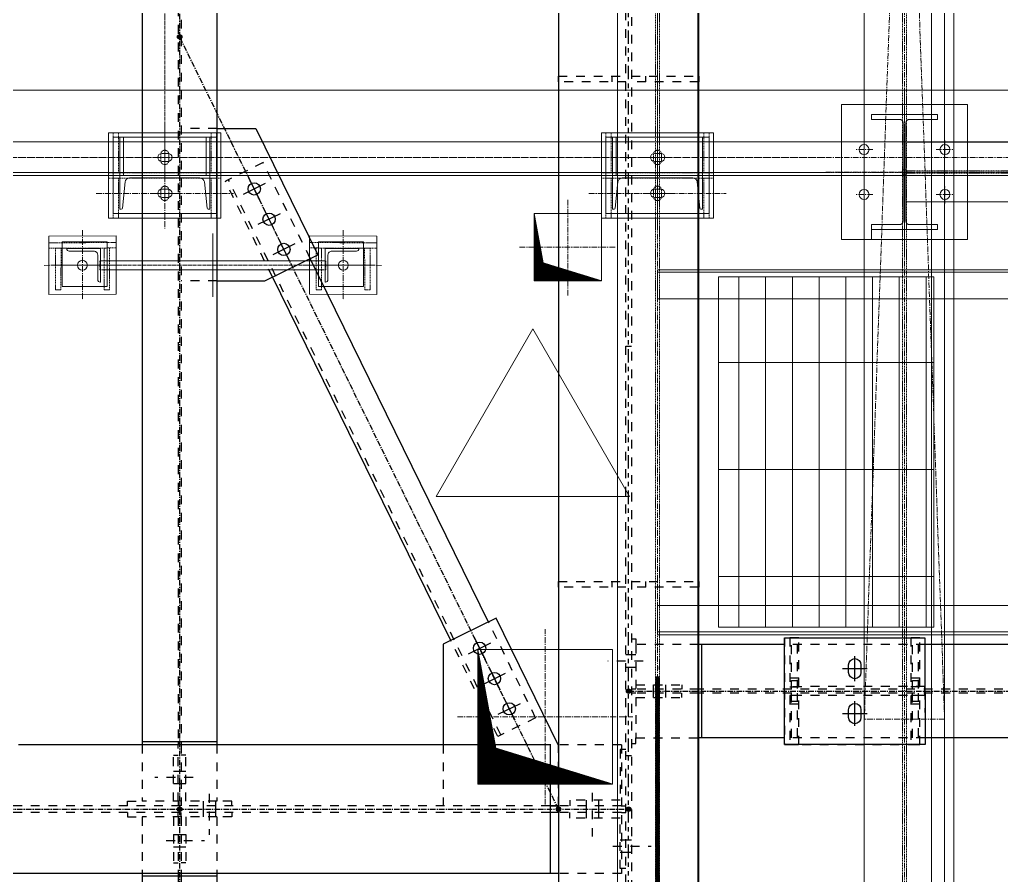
# Model space of a CAD drawing. Header units: inches. Extents: x 209270 to 234360, y -180214 to -150194.
# Drawn here: x 227091 to 229278, y -164412 to -162507 of the extents above; entities that cross this region are included whole.
import ezdxf

# ---------------------------------------------------------------- set-up
doc = ezdxf.new("R2010")
doc.units = ezdxf.units.IN
doc.header["$LTSCALE"] = 10
doc.header["$MEASUREMENT"] = 0
for name, pattern in [('CENTER', [2, 1.25, -0.25, 0.25, -0.25]), ('CENTER2', [1.125, 0.75, -0.125, 0.125, -0.125]), ('DXK_LINE_DOT2', [3.9198, 1.9599, -1.9599]), ('DXK_LINE_DOT5', [7.8785, 2.979, -0.9799, 0.9799, -0.9799, 0.9799, -0.9799]), ('HIDDEN', [0.375, 0.25, -0.125])]:
    doc.linetypes.add(name, pattern=pattern)
for name, color, linetype in [('_STR_0', 2, 'Continuous'), ('_STR_1', 2, 'Continuous'), ('_STR_2', 2, 'Continuous'), ('_STR_4', 2, 'Continuous')]:
    doc.layers.add(name, color=color, linetype=linetype)
for name, color, linetype, lineweight in [('All Bought', 110, 'Continuous', 9), ('Belt', 4, 'Continuous', 9), ('CEN', 1, 'CENTER', 9), ('CENETR LINE', 1, 'CENTER2', 9), ('CENTER', 1, 'CENTER', 9), ('CIVIL', 6, 'Continuous', 9), ('DIM', 42, 'Continuous', 13), ('DIM.', 42, 'Continuous', 13), ('handrail', 11, 'FENCELINE1', 9), ('HIDDEN', 3, 'HIDDEN', 9), ('MAIN OBJECT', 2, 'Continuous', 18), ('OBJECT', 2, 'Continuous', 18), ('REV-C', 3, 'Continuous', 18), ('Sheeting', 4, 'Continuous', 0), ('STR25', 30, 'Continuous', 5), ('STRUC-25HD', 3, 'HIDDEN', 5)]:
    doc.layers.add(name, color=color, linetype=linetype, lineweight=lineweight)
doc.linetypes.add('FENCELINE1', pattern='A,0.25,-0.1,[133,arial.ttf,S=0.1,R=0,X=-0.1,Y=0],-0.1,1', length=1.45)

# ---------------------------------------------------------------- blocks, each defined once
blk = doc.blocks.new('A$Caba30c88')
at = {"layer": 'CEN'}
for p, q in [((0, 186.6), (0, -186.6)), ((-90, 69.8), (-90, 30.2)), ((90, 69.8), (90, 30.2)), ((-70.2, 50), (-109.8, 50)), ((70.2, 50), (109.8, 50)), ((175, 0), (-175, 0)), ((-90, -69.8), (-90, -30.2)), ((90, -69.8), (90, -30.2)), ((-70.2, -50), (-109.8, -50)), ((70.2, -50), (109.8, -50))]:
    blk.add_line(p, q, dxfattribs=at)
blk.add_circle((0, 0), 5, dxfattribs=at)
at = {"layer": 'OBJECT'}
blk.add_lwpolyline([(140, 150), (140, -150), (-140, -150), (-140, 150)], close=True, dxfattribs=at)
blk.add_lwpolyline([(3.2, 109.1), (3.2, -109.1, 0.414214), (11.2, -117.1), (73.2, -117.1), (73.2, -117.1), (73.2, -128), (-73.2, -128), (-73.2, -117.1), (-11.1, -117.1, 0.414214), (-3.1, -109.1), (-3.1, 109.1, 0.414214), (-11.1, 117.1), (-73.2, 117.1), (-73.2, 128), (73.2, 128), (73.2, 117.1), (11.2, 117.1, 0.414214)], format="xyb", close=True, dxfattribs=at)
for centre in [(-90, 50), (90, 50), (-90, -50), (90, -50)]:
    blk.add_circle(centre, 11, dxfattribs=at)
blk = doc.blocks.new('A$Cb40ec30b')
at = {"layer": 'CEN'}
for p, q in [((0, 15.8), (0, 64.2)), ((-26.3, 40), (26.3, 40)), ((0, -59), (0, -21)), ((-25.5, -40), (26.5, -40))]:
    blk.add_line(p, q, dxfattribs=at)
at = {"layer": 'HIDDEN'}
for points in [[(-103, 6), (-115, 6), (-115, 95), (-103, 95)], [(103, 6), (115, 6), (115, 95), (103, 95)], [(125, 6), (125, -6), (-125, -6), (-125, 6)], [(-103, -6), (-115, -6), (-115, -95), (-103, -95)], [(103, -6), (115, -6), (115, -95), (103, -95)]]:
    blk.add_lwpolyline(points, close=True, dxfattribs=at)
at = {"layer": 'HIDDEN', "elevation": 149686677196.4}
for points in [[(9, 47), (9, 33, -1), (-9, 33), (-9, 47, -1)], [(9, -33), (9, -47, -1), (-9, -47), (-9, -33, -1)]]:
    blk.add_lwpolyline(points, format="xyb", close=True, dxfattribs=at)
at = {"layer": 'STR25', "ltscale": 0.2}
blk.add_lwpolyline([(-125, 95), (125, 95), (125, -95), (-125, -95)], close=True, dxfattribs=at)
blk = doc.blocks.new('A$Cfd238a5e')
at = {"layer": 'CEN'}
for p, q in [((0, 118.3), (0, -118.3)), ((-152.8, 0), (152.8, 0)), ((-152.8, -40), (152.8, -40))]:
    blk.add_line(p, q, dxfattribs=at)
at = {"layer": 'MAIN OBJECT', "ltscale": 0.2, "elevation": 149686677196.4}
for points in [[(7.3, 31), (-6.7, 31, -1), (-6.7, 49), (7.3, 49, -1)], [(7.3, -31), (-6.7, -31, 1), (-6.7, -49), (7.3, -49, 1)]]:
    blk.add_lwpolyline(points, format="xyb", close=True, dxfattribs=at)
at = {"layer": 'OBJECT'}
for points in [[(-115, -85), (115, -85), (115, 85), (-115, 85)], [(-100, 85), (-92, 85), (-92, 0), (-100, 0)], [(100, 85), (92, 85), (92, 0), (100, 0)]]:
    blk.add_lwpolyline(points, close=True, dxfattribs=at)
blk.add_lwpolyline([(-94.4, -72.9, -0.383864), (-96.8, -75), (-100, -75), (-100, 0), (100, 0), (100, -75), (96.8, -75, -0.383864), (94.4, -72.9), (88.3, -14.7, 0.383864), (78.4, -5.7), (-78.4, -5.7, 0.383864), (-88.3, -14.7)], format="xyb", close=True, dxfattribs=at)
at = {"layer": 'DIM'}
blk.add_blockref('A$Cb40ec30b', (0, 0), dxfattribs=at)
blk = doc.blocks.new('A$C2698bf6b')
at = {"layer": 'CENETR LINE'}
for p, q in [((0, -1290), (0, 1290)), ((-22.1, 0), (22.1, 0))]:
    blk.add_line(p, q, dxfattribs=at)
blk.add_circle((0, 0), 5, dxfattribs=at)
at = {"layer": 'DIM', "xscale": -1, "rotation": 180}
blk.add_blockref('A$Cfd238a5e', (0, 1290), dxfattribs=at)
at = {"layer": 'DIM'}
blk.add_blockref('A$Cfd238a5e', (0, -1290), dxfattribs=at)
blk = doc.blocks.new('A$C9du6586tt')
at = {"layer": 'CEN'}
for p, q in [((89.4, 2500), (-89.4, -2500)), ((89.4, -2500), (-89.4, 2500))]:
    blk.add_line(p, q, dxfattribs=at)
blk.add_lwpolyline([(89.4, 2500), (89.4, -2500), (-89.4, -2500), (-89.4, 2500)], close=True, dxfattribs=at)
blk = doc.blocks.new('A$C34ae56dc')
at = {"layer": 'CEN'}
for p, q in [((0, 87.5), (0, -87.5)), ((77.7, 0.5), (-77.3, 0, 450449366.5))]:
    blk.add_line(p, q, dxfattribs=at)
at = {"layer": 'MAIN OBJECT', "ltscale": 0.2}
blk.add_circle((0, 0), 11, dxfattribs=at)
at = {"layer": 'STR25', "ltscale": 0.2}
blk.add_lwpolyline([(65.2, -74.5), (-64.8, -75), (-64.8, 75), (65.2, 75.5)], close=True, dxfattribs=at)
at = {"layer": 'STRUC-25HD'}
for points in [[(50.2, 75.5), (38.2, 75.5), (38.2, -74.5), (50.2, -74.5)], [(38.2, 48.5), (38.2, 60.5), (-54.8, 60), (-54.8, 48)], [(38.2, -47.5), (38.2, -59.5), (-54.8, -60), (-54.8, -48)]]:
    blk.add_lwpolyline(points, close=True, dxfattribs=at)
blk = doc.blocks.new('A$Cde9606d0')
at = {"color": 2, "ltscale": 0.8, "elevation": 101552602.3}
for points in [[(248, 10), (-247.9, 10)], [(-247.9, -10), (248, -10)]]:
    blk.add_lwpolyline(points, dxfattribs=at)
at = {"layer": 'CEN'}
for p, q in [((-215.4, 0, 0), (-360.4, 0, 0)), ((215.5, 0), (360.5, 0))]:
    blk.add_line(p, q, dxfattribs=at)
at = {"layer": 'CENTER', "linetype": 'CENTER2'}
for p, q in [((0, -70.7), (0, 70.7)), ((0, 70.7), (0, -70.7)), ((-268.9, 0, 815479761.5), (269, 0, 815479761.5))]:
    blk.add_line(p, q, dxfattribs=at)
at = {"layer": 'HIDDEN', "elevation": 715713552.4}
for points in [[(-251.9, 10), (-251.9, -10), (-247.9, -10)], [(-247.9, 10), (-251.9, 10)], [(-251.9, 10), (-251.9, -10), (-247.9, -10)], [(-247.9, 10), (-251.9, 10)], [(252, 10), (252, -10), (248, -10)], [(248, 10), (252, 10)]]:
    blk.add_lwpolyline(points, dxfattribs=at)
at = {"layer": 'MAIN OBJECT', "elevation": -815479761.5}
for points in [[(-235.3, -47.6), (-335.3, -47.6), (-335.3, 52.4), (-235.3, 52.4)], [(235.3, -47.6), (335.3, -47.6), (335.3, 52.4), (235.3, 52.4)]]:
    blk.add_lwpolyline(points, close=True, dxfattribs=at)
for points in [[(-325.4, 37.5), (-250.4, 37.5), (-250.4, -37.5), (-250.9, -37.5, -0.414214), (-256.4, -32), (-256.4, 23, 0.414214), (-264.9, 31.5), (-319.9, 31.5, -0.414214), (-325.4, 37)], [(325.5, 37.5), (250.5, 37.5), (250.5, -37.5), (251, -37.5, 0.414214), (256.5, -32), (256.5, 23, -0.414214), (265, 31.5), (320, 31.5, 0.414214), (325.5, 37)]]:
    blk.add_lwpolyline(points, format="xyb", close=True, dxfattribs=at)
at = {"xscale": -0.9999999999999999, "rotation": 270.1668647228638}
blk.add_blockref('A$C34ae56dc', (-290.4, 0, 0), dxfattribs=at)
at = {"rotation": 89.83313527708063}
blk.add_blockref('A$C34ae56dc', (290.5, 0), dxfattribs=at)
blk = doc.blocks.new('A$Cdc69ee36')
h = blk.add_hatch()
h.set_pattern_fill('GRATE', color=256, scale=75, angle=90)
h.set_pattern_definition([(89.999995, (-345791.23, -616422.02), (-59.53125, 5.6e-06), []), (179.999995, (-345791.23, -616422.02), (-2e-05, -238.125), [])])
h.paths.add_polyline_path([(-479.1, -1), (0, -1), (0, 779), (-479.1, 779)])
blk.add_lwpolyline([(-479.1, -1), (0, -1), (0, 779), (-479.1, 779)], close=True)
blk = doc.blocks.new('A$C6fbGUTRUTRU')
at = {"layer": 'CIVIL'}
h = blk.add_hatch(dxfattribs=at)
h.set_pattern_fill('ANSI31', color=256, scale=2, angle=-180)
h.set_pattern_definition([(225, (2577906.62119, -340569.72095), (0.176776695297, -0.176776695297), [])])
h.paths.add_polyline_path([(-150, -150), (-110, 70), (150, 150), (-150, 150)])
at = {"layer": 'CEN'}
for points in [[(0, 195.2), (0, -195.2)], [(-195.2, 0), (195.2, 0)]]:
    blk.add_lwpolyline(points, dxfattribs=at)
at = {"layer": 'CIVIL'}
blk.add_lwpolyline([(-150, -150), (150, -150), (150, 150), (-150, 150)], close=True, dxfattribs=at)
blk.add_lwpolyline([(-150, -150), (-110, 70), (150, 150)], dxfattribs=at)
blk = doc.blocks.new('A$CDFHGU765777')
at = {"layer": 'CIVIL'}
h = blk.add_hatch(dxfattribs=at)
h.set_pattern_fill('ANSI31', color=256, angle=-180)
h.set_pattern_definition([(225, (2176290.63079, -168399.84653), (0.088388347648, -0.088388347648), [])])
h.paths.add_polyline_path([(-75, -75), (-55, 35), (75, 75), (-75, 75)])
at = {"layer": 'CEN', "elevation": 0}
for points in [[(0, 107.1), (0, -107.1)], [(-107.1, 0), (107.1, 0)]]:
    blk.add_lwpolyline(points, dxfattribs=at)
at = {"layer": 'CIVIL'}
blk.add_lwpolyline([(-75, -75), (75, -75), (75, 75), (-75, 75)], close=True, dxfattribs=at)
blk.add_lwpolyline([(-75, -75), (-55, 35), (75, 75)], dxfattribs=at)
blk = doc.blocks.new('A$Ca106b763')
at = {"layer": 'REV-C'}
blk.add_lwpolyline([(0, 373.2), (-215.5, 0), (215.5, 0)], close=True, dxfattribs=at)
blk = doc.blocks.new('GridLine-116860372-116903 - 114867')
at = {"layer": '_STR_2', "linetype": 'DXK_LINE_DOT5'}
blk.add_line((228447.6, -167130.5), (228447.6, -151923.3), dxfattribs=at)
blk = doc.blocks.new('Part-116860372-157441 - 114867')
at = {"layer": '_STR_1', "linetype": 'DXK_LINE_DOT2'}
for p, q in [((228441.3, -163234.1), (228453.8, -163234.1)), ((228453.8, -164146), (228441.3, -164146))]:
    blk.add_line(p, q, dxfattribs=at)
blk = doc.blocks.new('Part-116860372-114981 - 114867')
at = {"layer": '_STR_4', "linetype": 'Continuous'}
blk.add_hatch(color=256, dxfattribs=at).paths.add_polyline_path([(228447.6, -164269.2, -1), (228447.6, -164259.2, -1)])
at = {"layer": '_STR_1', "linetype": 'DXK_LINE_DOT2'}
for p, q in [((228431.3, -164121), (228272.6, -164121)), ((228431.3, -164121), (228431.3, -164407.3)), ((228272.6, -164256.7), (217585.1, -164256.7)), ((228431.3, -164256.7), (228291.3, -164256.7)), ((228272.6, -164271.6), (217585.1, -164271.6)), ((228431.3, -164271.6), (228291.3, -164271.6)), ((228431.3, -164407.3), (222382.7, -164407.3))]:
    blk.add_line(p, q, dxfattribs=at)
at = {"layer": '_STR_2', "linetype": 'Continuous'}
for p, q in [((228272.6, -164121), (227088.8, -164121)), ((228272.6, -164121), (228272.6, -164407.3)), ((228290.7, -164121), (228291.3, -164121)), ((228291.3, -164256.7), (228272.6, -164256.7)), ((228291.3, -164271.6), (228272.6, -164271.6)), ((228291.3, -164407.3), (217585.1, -164407.3))]:
    blk.add_line(p, q, dxfattribs=at)
at = {"layer": '_STR_4', "linetype": 'CENTER'}
blk.add_line((217585.1, -164264.2), (228447.6, -164264.2), dxfattribs=at)
at = {"layer": '_STR_4', "linetype": 'Continuous'}
blk.add_circle((228447.6, -164264.2), 5, dxfattribs=at)
blk = doc.blocks.new('Part-116860372-114985 - 114867')
at = {"layer": '_STR_4', "linetype": 'Continuous'}
blk.add_hatch(color=256, dxfattribs=at).paths.add_polyline_path([(227447.6, -164269.2, -1), (227447.6, -164259.2, -1)])
at = {"layer": '_STR_1', "linetype": 'DXK_LINE_DOT2'}
for p, q in [((227444, -160676.7), (227444, -164114.8)), ((227451.1, -161958.8), (227451.1, -164114.8)), ((227364.3, -164121), (227364.3, -164246.7)), ((227444, -164246.7), (227444, -164121)), ((227451.1, -164121), (227451.1, -164246.7)), ((227530.8, -164121), (227530.8, -164246.7)), ((227530.8, -164246.7), (227364.3, -164246.7))]:
    blk.add_line(p, q, dxfattribs=at)
at = {"layer": '_STR_2', "linetype": 'Continuous'}
for p, q in [((227364.3, -160670.4), (227364.3, -164121)), ((227530.8, -160670.4), (227530.8, -164121)), ((227530.8, -164114.8), (227364.3, -164114.8)), ((227444, -164114.8), (227444, -164121)), ((227451.1, -164114.8), (227451.1, -164121))]:
    blk.add_line(p, q, dxfattribs=at)
at = {"layer": '_STR_4', "linetype": 'CENTER'}
blk.add_line((227447.6, -160514.2), (227447.6, -164264.2), dxfattribs=at)
at = {"layer": '_STR_4', "linetype": 'Continuous'}
blk.add_circle((227447.6, -164264.2), 5, dxfattribs=at)
blk = doc.blocks.new('Part-116860372-114995 - 114867')
at = {"layer": '_STR_4', "linetype": 'Continuous'}
for points in [[(227447.6, -164269.2, -1), (227447.6, -164259.2, -1)], [(227447.6, -167019.2, -1), (227447.6, -167009.2, -1)]]:
    blk.add_hatch(color=256, dxfattribs=at).paths.add_polyline_path(points)
at = {"layer": '_STR_1', "linetype": 'DXK_LINE_DOT2'}
for p, q in [((227364.3, -164281.6), (227364.3, -164407.3)), ((227530.8, -164281.6), (227364.3, -164281.6)), ((227444, -164281.6), (227444, -164407.3)), ((227451.1, -164281.6), (227451.1, -164407.3)), ((227530.8, -164281.6), (227530.8, -164407.3)), ((227444, -164413.5), (227444, -166889.2)), ((227451.1, -164413.5), (227451.1, -166889.2)), ((227364.3, -166895.4), (227364.3, -166998.3)), ((227444, -166895.4), (227444, -166998.3)), ((227451.1, -166895.4), (227451.1, -166998.3)), ((227530.8, -166895.4), (227530.8, -166998.3)), ((227530.8, -166998.3), (227364.3, -166998.3))]:
    blk.add_line(p, q, dxfattribs=at)
at = {"layer": '_STR_2', "linetype": 'Continuous'}
for p, q in [((227364.3, -164407.3), (227364.3, -166895.4)), ((227530.8, -164413.5), (227364.3, -164413.5)), ((227444, -164407.3), (227444, -164413.5)), ((227451.1, -164407.3), (227451.1, -164413.5)), ((227530.8, -164407.3), (227530.8, -166895.4)), ((227530.8, -166889.2), (227364.3, -166889.2)), ((227444, -166889.2), (227444, -166895.4)), ((227451.1, -166889.2), (227451.1, -166895.4))]:
    blk.add_line(p, q, dxfattribs=at)
at = {"layer": '_STR_4', "linetype": 'CENTER'}
blk.add_line((227447.6, -164264.2), (227447.6, -167014.2), dxfattribs=at)
at = {"layer": '_STR_4', "linetype": 'Continuous'}
for centre in [(227447.6, -164264.2), (227447.6, -167014.2)]:
    blk.add_circle(centre, 5, dxfattribs=at)
blk = doc.blocks.new('Part-116860372-114997 - 114867')
at = {"layer": '_STR_4', "linetype": 'Continuous'}
blk.add_hatch(color=256, dxfattribs=at).paths.add_polyline_path([(228447.6, -164006.7, -1), (228447.6, -163996.7, -1)])
at = {"layer": '_STR_1', "linetype": 'DXK_LINE_DOT2'}
for p, q in [((228463.8, -163898.1), (228463.8, -164105.2)), ((228603.8, -163898.1), (228463.8, -163898.1)), ((229107.5, -163898.1), (228795, -163898.1)), ((228603.8, -163997.5), (228463.8, -163997.5)), ((232181.7, -163997.5), (228610.1, -163997.5)), ((228603.8, -164005.9), (228463.8, -164005.9)), ((232181.7, -164005.9), (228610.1, -164005.9)), ((228463.8, -164105.2), (228603.8, -164105.2)), ((229107.5, -164105.2), (228795, -164105.2))]:
    blk.add_line(p, q, dxfattribs=at)
at = {"layer": '_STR_2', "linetype": 'Continuous'}
for p, q in [((228795, -163898.1), (228603.8, -163898.1)), ((228610.1, -163898.1), (228610.1, -164105.2)), ((230670, -163898.1), (229107.5, -163898.1)), ((228610.1, -163997.5), (228603.8, -163997.5)), ((228610.1, -164005.9), (228603.8, -164005.9)), ((228610.1, -164105.2), (228603.8, -164105.2)), ((228795, -164105.2), (228610.1, -164105.2)), ((230670, -164105.2), (229107.5, -164105.2))]:
    blk.add_line(p, q, dxfattribs=at)
at = {"layer": '_STR_4', "linetype": 'CENTER'}
blk.add_line((228447.6, -164001.7), (232197.6, -164001.7), dxfattribs=at)
at = {"layer": '_STR_4', "linetype": 'Continuous'}
blk.add_circle((228447.6, -164001.7), 5, dxfattribs=at)
blk = doc.blocks.new('Part-116860372-116688 - 114867')
at = {"layer": '_STR_1', "linetype": 'DXK_LINE_DOT2'}
for p, q in [((228810.1, -164105.2), (228810.1, -164005.9)), ((228822.6, -164005.9), (228822.6, -164105.2)), ((228822.6, -164024.6), (228810.1, -164024.6))]:
    blk.add_line(p, q, dxfattribs=at)
blk = doc.blocks.new('Part-116860372-115925 - 114867')
at = {"layer": '_STR_1', "linetype": 'DXK_LINE_DOT2'}
for p, q in [((228463.8, -164005.9), (228453.8, -164005.9)), ((228463.8, -164015.9), (228566.3, -164015.9)), ((228566.3, -164015.9), (228566.3, -164005.9)), ((228463.8, -164118.4), (228463.8, -164105.2)), ((228453.8, -164118.4), (228463.8, -164118.4))]:
    blk.add_line(p, q, dxfattribs=at)
blk = doc.blocks.new('Part-116860372-115077 - 114867')
at = {"layer": '_STR_4', "linetype": 'Continuous'}
for points in [[(227447.6, -162550.4, -1), (227447.6, -162540.4, -1)], [(228291.3, -164269.2, -1), (228291.3, -164259.2, -1)]]:
    blk.add_hatch(color=256, dxfattribs=at).paths.add_polyline_path(points)
at = {"layer": '_STR_1', "linetype": 'DXK_LINE_DOT2'}
for p, q in [((227633.7, -162825.3), (227549.6, -162866.7)), ((227738.4, -163038.5), (227633.7, -162825.3)), ((228162.9, -164099), (227556.3, -162863.3)), ((227654.2, -163079.8), (227549.6, -162866.7)), ((228240.3, -164061), (228135.7, -163847.8)), ((228156.2, -164102.3), (228051.5, -163889.1)), ((228240.3, -164061), (228156.2, -164102.3))]:
    blk.add_line(p, q, dxfattribs=at)
at = {"layer": '_STR_2', "linetype": 'Continuous'}
for p, q in [((228135.7, -163847.8), (227738.4, -163038.5)), ((228051.5, -163889.1), (227654.2, -163079.8))]:
    blk.add_line(p, q, dxfattribs=at)
at = {"layer": '_STR_4', "linetype": 'CENTER'}
blk.add_line((228291.3, -164264.2), (227447.6, -162545.4), dxfattribs=at)
at = {"layer": '_STR_4', "linetype": 'Continuous'}
for centre in [(227447.6, -162545.4), (228291.3, -164264.2)]:
    blk.add_circle(centre, 5, dxfattribs=at)
blk = doc.blocks.new('Part-116860372-115211 - 114867')
at = {"layer": '_STR_1', "linetype": 'DXK_LINE_DOT2'}
for p, q in [((227331.5, -164271.6), (227331.5, -164281.6)), ((227331.5, -164281.6), (227364.3, -164281.6)), ((227434, -164281.6), (227434, -164384.1)), ((227444, -164281.6), (227444, -164271.6)), ((227434, -164384.1), (227444, -164384.1))]:
    blk.add_line(p, q, dxfattribs=at)
blk = doc.blocks.new('Bolt-116860372-115927 - 114867')
at = {"layer": '_STR_1', "linetype": 'DXK_LINE_DOT2'}
for p, q in [((228480.1, -163935), (228401.3, -163935)), ((228453.8, -163921.2), (228441.3, -163921.2)), ((228463.8, -163921.2), (228453.8, -163921.2)), ((228453.8, -163948.7), (228441.3, -163948.7)), ((228463.8, -163948.7), (228453.8, -163948.7))]:
    blk.add_line(p, q, dxfattribs=at)
blk = doc.blocks.new('Part-116860372-115115 - 114867')
at = {"layer": '_STR_2', "linetype": 'Continuous'}
for p, q in [((228291.3, -158620.9), (228291.3, -166624.2)), ((228603.8, -166624.2), (228603.8, -158620.9))]:
    blk.add_line(p, q, dxfattribs=at)
blk = doc.blocks.new('Part-116860372-115117 - 114867')
at = {"layer": '_STR_1', "linetype": 'DXK_LINE_DOT2'}
for p, q in [((228441.3, -166624.2), (228441.3, -158620.9)), ((228453.8, -158620.9), (228453.8, -166624.2))]:
    blk.add_line(p, q, dxfattribs=at)
blk = doc.blocks.new('Part-116860372-115277 - 114867')
at = {"layer": '_STR_1', "linetype": 'DXK_LINE_DOT2'}
for p, q in [((227461.1, -164144.2), (227451.1, -164144.2)), ((227461.1, -164246.7), (227461.1, -164144.2)), ((227451.1, -164246.7), (227451.1, -164256.7)), ((227563.6, -164246.7), (227530.8, -164246.7)), ((227563.6, -164256.7), (227563.6, -164246.7))]:
    blk.add_line(p, q, dxfattribs=at)
blk = doc.blocks.new('Part-116860372-115210 - 114867')
at = {"layer": '_STR_1', "linetype": 'DXK_LINE_DOT2'}
for p, q in [((227451.1, -164281.6), (227451.1, -164271.6)), ((227461.1, -164281.6), (227461.1, -164384.1)), ((227563.6, -164281.6), (227530.8, -164281.6)), ((227563.6, -164271.6), (227563.6, -164281.6)), ((227461.1, -164384.1), (227451.1, -164384.1))]:
    blk.add_line(p, q, dxfattribs=at)
blk = doc.blocks.new('Bolt-116860372-115212 - 114867')
at = {"layer": '_STR_1', "linetype": 'DXK_LINE_DOT2'}
for p, q in [((227434, -164320.4), (227444, -164320.4)), ((227444, -164320.4), (227451.1, -164320.4)), ((227451.1, -164320.4), (227461.1, -164320.4)), ((227417.8, -164334.1), (227502.8, -164334.1)), ((227434, -164347.9), (227444, -164347.9)), ((227444, -164347.9), (227451.1, -164347.9)), ((227451.1, -164347.9), (227461.1, -164347.9))]:
    blk.add_line(p, q, dxfattribs=at)
blk = doc.blocks.new('Part-116860372-116641 - 114867')
at = {"layer": '_STR_1', "linetype": 'DXK_LINE_DOT2'}
for p, q in [((228806.3, -163882.9), (228806.3, -163991.7)), ((228826.3, -163882.9), (228806.3, -163882.9)), ((228826.3, -163991.7), (228826.3, -163882.9)), ((228826.3, -163972.9), (228806.3, -163972.9)), ((228806.3, -163991.7), (228826.3, -163991.7))]:
    blk.add_line(p, q, dxfattribs=at)
blk = doc.blocks.new('Part-116860372-149898 - 114867')
at = {"layer": '_STR_1', "linetype": 'DXK_LINE_DOT2'}
for p, q in [((228316.3, -164284.1), (228316.3, -164271.6)), ((228428.8, -164284.1), (228316.3, -164284.1)), ((228428.8, -164396.6), (228428.8, -164284.1)), ((228431.3, -164271.6), (228441.3, -164271.6)), ((228441.3, -164396.6), (228428.8, -164396.6))]:
    blk.add_line(p, q, dxfattribs=at)
blk = doc.blocks.new('Part-116860372-115276 - 114867')
at = {"layer": '_STR_1', "linetype": 'DXK_LINE_DOT2'}
for p, q in [((227434, -164246.7), (227434, -164144.2)), ((227434, -164144.2), (227444, -164144.2)), ((227331.5, -164256.7), (227331.5, -164246.7)), ((227331.5, -164246.7), (227364.3, -164246.7)), ((227444, -164246.7), (227444, -164256.7))]:
    blk.add_line(p, q, dxfattribs=at)
blk = doc.blocks.new('Bolt-116860372-115278 - 114867')
at = {"layer": '_STR_1', "linetype": 'DXK_LINE_DOT2'}
for p, q in [((227477.4, -164194.2), (227392.4, -164194.2)), ((227444, -164180.5), (227434, -164180.5)), ((227451.1, -164180.5), (227444, -164180.5)), ((227461.1, -164180.5), (227451.1, -164180.5)), ((227444, -164208), (227434, -164208)), ((227451.1, -164208), (227444, -164208)), ((227461.1, -164208), (227451.1, -164208))]:
    blk.add_line(p, q, dxfattribs=at)
blk = doc.blocks.new('Bolt-116860372-115282 - 114867')
at = {"layer": '_STR_1', "linetype": 'DXK_LINE_DOT2'}
for p, q in [((227513.6, -164230.5), (227513.6, -164321.7)), ((227499.9, -164246.7), (227499.9, -164256.7)), ((227499.9, -164256.7), (227499.9, -164271.6)), ((227527.4, -164246.7), (227527.4, -164256.7)), ((227527.4, -164256.7), (227527.4, -164271.6)), ((227499.9, -164271.6), (227499.9, -164281.6)), ((227527.4, -164271.6), (227527.4, -164281.6))]:
    blk.add_line(p, q, dxfattribs=at)
blk = doc.blocks.new('Part-116860372-116639 - 114867')
at = {"layer": '_STR_1', "linetype": 'DXK_LINE_DOT2'}
for p, q in [((229107.5, -163991.6), (228795, -163991.7)), ((228795, -164011.7), (228795, -163991.7)), ((229107.5, -164011.6), (229107.5, -163991.6)), ((229107.5, -164011.6), (228795, -164011.7))]:
    blk.add_line(p, q, dxfattribs=at)
blk = doc.blocks.new('Part-116860372-116359 - 114867')
at = {"layer": '_STR_1', "linetype": 'DXK_LINE_DOT2'}
for p, q in [((228291.3, -162645.4), (228291.3, -162632.9)), ((228291.3, -162632.9), (228441.3, -162632.9)), ((228410.1, -162632.9), (228410.1, -162645.4)), ((228441.3, -162645.4), (228291.3, -162645.4))]:
    blk.add_line(p, q, dxfattribs=at)
blk = doc.blocks.new('Part-116860372-116689 - 114867')
at = {"layer": '_STR_1', "linetype": 'DXK_LINE_DOT2'}
for p, q in [((228810.1, -163997.5), (228810.1, -163898.1)), ((228822.6, -163898.1), (228822.6, -163997.5)), ((228822.6, -163978.7), (228810.1, -163978.7))]:
    blk.add_line(p, q, dxfattribs=at)
blk = doc.blocks.new('Bolt-116860372-116646 - 114867')
at = {"layer": '_STR_2', "linetype": 'Continuous'}
for p, q in [((228938.6, -163937.6), (228941.6, -163933.2)), ((228941.6, -163933.2), (228946, -163930.2)), ((228946, -163930.2), (228951.3, -163929.1)), ((228951.3, -163979.1), (228951.3, -163924.1)), ((228951.3, -163929.1), (228951.3, -163929.1)), ((228951.3, -163929.1), (228956.5, -163930.2)), ((228956.5, -163930.2), (228961, -163933.2)), ((228961, -163933.2), (228964, -163937.6)), ((228923.8, -163951.6), (228978.8, -163951.6)), ((228937.5, -163942.9), (228938.6, -163937.6)), ((228937.5, -163960.4), (228937.5, -163942.9)), ((228964, -163937.6), (228965, -163942.9)), ((228965, -163942.9), (228965, -163960.4)), ((228938.6, -163965.6), (228937.5, -163960.4)), ((228941.6, -163970.1), (228938.6, -163965.6)), ((228946, -163973.1), (228941.6, -163970.1)), ((228951.3, -163974.1), (228946, -163973.1)), ((228956.5, -163973.1), (228951.3, -163974.1)), ((228951.3, -163974.1), (228951.3, -163974.1)), ((228961, -163970.1), (228956.5, -163973.1)), ((228964, -163965.6), (228961, -163970.1)), ((228965, -163960.4), (228964, -163965.6)), ((228937.5, -164042.9), (228938.6, -164037.6)), ((228937.5, -164060.4), (228937.5, -164042.9)), ((228938.6, -164037.6), (228941.6, -164033.2)), ((228941.6, -164033.2), (228946, -164030.2)), ((228946, -164030.2), (228951.3, -164029.1)), ((228951.3, -164079.1), (228951.3, -164024.1)), ((228951.3, -164029.1), (228951.3, -164029.1)), ((228951.3, -164029.1), (228956.5, -164030.2)), ((228956.5, -164030.2), (228961, -164033.2)), ((228961, -164033.2), (228964, -164037.6)), ((228964, -164037.6), (228965, -164042.9)), ((228965, -164042.9), (228965, -164060.4)), ((228923.8, -164051.6), (228978.8, -164051.6)), ((228938.6, -164065.6), (228937.5, -164060.4)), ((228941.6, -164070.1), (228938.6, -164065.6)), ((228964, -164065.6), (228961, -164070.1)), ((228965, -164060.4), (228964, -164065.6)), ((228946, -164073.1), (228941.6, -164070.1)), ((228951.3, -164074.1), (228946, -164073.1)), ((228956.5, -164073.1), (228951.3, -164074.1)), ((228951.3, -164074.1), (228951.3, -164074.1)), ((228961, -164070.1), (228956.5, -164073.1))]:
    blk.add_line(p, q, dxfattribs=at)
blk = doc.blocks.new('Part-116860372-116361 - 114867')
at = {"layer": '_STR_1', "linetype": 'DXK_LINE_DOT2'}
for p, q in [((228291.3, -163770.4), (228291.3, -163757.9)), ((228291.3, -163757.9), (228441.3, -163757.9)), ((228410.1, -163757.9), (228410.1, -163770.4)), ((228441.3, -163770.4), (228291.3, -163770.4))]:
    blk.add_line(p, q, dxfattribs=at)
blk = doc.blocks.new('Bolt-116860372-149900 - 114867')
at = {"layer": '_STR_1', "linetype": 'DXK_LINE_DOT2'}
for p, q in [((228366.3, -164228), (228366.3, -164325.5)), ((228352.6, -164244.2), (228352.6, -164256.7)), ((228352.6, -164256.7), (228352.6, -164271.6)), ((228380.1, -164244.2), (228380.1, -164256.7)), ((228380.1, -164256.7), (228380.1, -164271.6)), ((228352.6, -164271.6), (228352.6, -164284.1)), ((228380.1, -164271.6), (228380.1, -164284.1))]:
    blk.add_line(p, q, dxfattribs=at)
blk = doc.blocks.new('Bolt-116860372-115926 - 114867')
at = {"layer": '_STR_1', "linetype": 'DXK_LINE_DOT2'}
for p, q in [((228516.3, -164032.1), (228516.3, -163947.1)), ((228502.6, -163997.5), (228502.6, -163987.5)), ((228502.6, -164005.9), (228502.6, -163997.5)), ((228530.1, -163997.5), (228530.1, -163987.5)), ((228530.1, -164005.9), (228530.1, -163997.5)), ((228502.6, -164015.9), (228502.6, -164005.9)), ((228530.1, -164015.9), (228530.1, -164005.9))]:
    blk.add_line(p, q, dxfattribs=at)
blk = doc.blocks.new('Part-116860372-116640 - 114867')
at = {"layer": '_STR_2', "linetype": 'Continuous'}
for p, q in [((228795, -164120.4), (228795, -163882.9)), ((228795, -163882.9), (229107.5, -163882.9)), ((229107.5, -163882.9), (229107.6, -164120.4)), ((229107.6, -164120.4), (228795, -164120.4))]:
    blk.add_line(p, q, dxfattribs=at)
blk = doc.blocks.new('Part-116860372-116644 - 114867')
at = {"layer": '_STR_1', "linetype": 'DXK_LINE_DOT2'}
for p, q in [((229076.3, -163882.9), (229076.3, -163991.6)), ((229096.3, -163882.9), (229076.3, -163882.9)), ((229096.3, -163991.6), (229096.3, -163882.9)), ((229096.3, -163972.9), (229076.3, -163972.9)), ((229076.3, -163991.6), (229096.3, -163991.6))]:
    blk.add_line(p, q, dxfattribs=at)
blk = doc.blocks.new('Part-116860372-115924 - 114867')
at = {"layer": '_STR_1', "linetype": 'DXK_LINE_DOT2'}
for p, q in [((228453.8, -163885), (228463.8, -163885)), ((228463.8, -163885), (228463.8, -163898.1)), ((228463.8, -163997.5), (228453.8, -163997.5)), ((228463.8, -163987.5), (228566.3, -163987.5)), ((228566.3, -163987.5), (228566.3, -163997.5))]:
    blk.add_line(p, q, dxfattribs=at)
blk = doc.blocks.new('Part-116860372-116645 - 114867')
at = {"layer": '_STR_1', "linetype": 'DXK_LINE_DOT2'}
for p, q in [((229096.3, -164011.7), (229076.3, -164011.7)), ((229076.3, -164011.7), (229076.3, -164120.4)), ((229096.3, -164120.4), (229096.3, -164011.7)), ((229096.3, -164030.4), (229076.3, -164030.4)), ((229076.3, -164120.4), (229096.3, -164120.4))]:
    blk.add_line(p, q, dxfattribs=at)
blk = doc.blocks.new('Part-116860372-116360 - 114867')
at = {"layer": '_STR_1', "linetype": 'DXK_LINE_DOT2'}
for p, q in [((228453.8, -163757.9), (228603.8, -163757.9)), ((228485.1, -163757.9), (228485.1, -163770.4)), ((228603.8, -163757.9), (228603.8, -163770.4)), ((228603.8, -163770.4), (228453.8, -163770.4))]:
    blk.add_line(p, q, dxfattribs=at)
blk = doc.blocks.new('Part-116860372-149899 - 114867')
at = {"layer": '_STR_1', "linetype": 'DXK_LINE_DOT2'}
for p, q in [((228441.3, -164131.7), (228428.8, -164131.7)), ((228428.8, -164131.7), (228428.8, -164244.2)), ((228428.8, -164244.2), (228316.3, -164244.2)), ((228316.3, -164244.2), (228316.3, -164256.7)), ((228431.3, -164256.7), (228441.3, -164256.7))]:
    blk.add_line(p, q, dxfattribs=at)
blk = doc.blocks.new('Part-116860372-116287 - 114867')
at = {"layer": '_STR_1', "linetype": 'DXK_LINE_DOT2'}
for p, q in [((227530.8, -162749.6), (227451.1, -162749.6)), ((227530.8, -163088.1), (227451.1, -163088.1))]:
    blk.add_line(p, q, dxfattribs=at)
at = {"layer": '_STR_2', "linetype": 'Continuous'}
for p, q in [((227530.8, -162749.6), (227617.5, -162749.6)), ((227617.5, -162749.6), (227755.2, -163030.3)), ((227637.4, -163088.1), (227755.2, -163030.3)), ((227530.8, -163088.1), (227637.4, -163088.1))]:
    blk.add_line(p, q, dxfattribs=at)
blk = doc.blocks.new('Bolt-116860372-116288 - 114867')
at = {"layer": '_STR_2', "linetype": 'Continuous'}
for p, q in [((227625.9, -162908.6), (227601.6, -162859.2)), ((227638.4, -162871.8), (227589.1, -162896)), ((227658.9, -162975.9), (227634.7, -162926.5)), ((227671.5, -162939.1), (227622.1, -162963.3)), ((227692, -163043.2), (227667.7, -162993.9)), ((227704.5, -163006.4), (227655.2, -163030.7))]:
    blk.add_line(p, q, dxfattribs=at)
for centre in [(227613.7, -162883.9), (227646.8, -162951.2), (227679.8, -163018.5)]:
    blk.add_circle(centre, 13.7, dxfattribs=at)
blk = doc.blocks.new('Part-116860372-116290 - 114867')
at = {"layer": '_STR_1', "linetype": 'DXK_LINE_DOT2'}
for p, q in [((228034.7, -164121), (228034.7, -164256.7)), ((228291.7, -164123), (228291.3, -164122.3)), ((228291.7, -164256.7), (228291.7, -164123)), ((228272.6, -164256.7), (228291.3, -164256.7))]:
    blk.add_line(p, q, dxfattribs=at)
at = {"layer": '_STR_2', "linetype": 'Continuous'}
for p, q in [((228152.5, -163839.5), (228034.7, -163897.4)), ((228291.3, -164122.3), (228152.5, -163839.5)), ((228034.7, -163897.4), (228034.7, -164121))]:
    blk.add_line(p, q, dxfattribs=at)
blk = doc.blocks.new('Bolt-116860372-116291 - 114867')
at = {"layer": '_STR_2', "linetype": 'Continuous'}
for p, q in [((228103.5, -163881.6), (228127.8, -163931)), ((228091, -163918.4), (228140.3, -163894.2)), ((228136.6, -163949), (228160.8, -163998.3)), ((228124, -163985.8), (228173.4, -163961.5)), ((228169.6, -164016.3), (228193.9, -164065.7)), ((228157.1, -164053.1), (228206.4, -164028.9))]:
    blk.add_line(p, q, dxfattribs=at)
for centre in [(228115.7, -163906.3), (228148.7, -163973.7), (228181.8, -164041)]:
    blk.add_circle(centre, 13.7, dxfattribs=at)
blk = doc.blocks.new('Part-116860372-116358 - 114867')
at = {"layer": '_STR_1', "linetype": 'DXK_LINE_DOT2'}
for p, q in [((228453.8, -162632.9), (228603.8, -162632.9)), ((228485.1, -162632.9), (228485.1, -162645.4)), ((228603.8, -162632.9), (228603.8, -162645.4)), ((228603.8, -162645.4), (228453.8, -162645.4))]:
    blk.add_line(p, q, dxfattribs=at)
blk = doc.blocks.new('Part-116860372-116642 - 114867')
at = {"layer": '_STR_1', "linetype": 'DXK_LINE_DOT2'}
for p, q in [((228795, -163882.9), (228795, -164120.4)), ((228795, -163882.9), (229107.5, -163882.9)), ((229107.5, -163882.9), (229107.6, -164120.4)), ((228795, -164120.4), (229107.6, -164120.4))]:
    blk.add_line(p, q, dxfattribs=at)
blk = doc.blocks.new('Part-116860372-116643 - 114867')
at = {"layer": '_STR_1', "linetype": 'DXK_LINE_DOT2'}
for p, q in [((228826.3, -164011.7), (228806.3, -164011.7)), ((228806.3, -164011.7), (228806.3, -164120.4)), ((228826.3, -164120.4), (228826.3, -164011.7)), ((228826.3, -164030.4), (228806.3, -164030.4)), ((228806.3, -164120.4), (228826.3, -164120.4))]:
    blk.add_line(p, q, dxfattribs=at)
blk = doc.blocks.new('Part-116860372-116690 - 114867')
at = {"layer": '_STR_1', "linetype": 'DXK_LINE_DOT2'}
for p, q in [((229080.1, -164105.2), (229080.1, -164005.9)), ((229092.6, -164005.9), (229092.6, -164105.2)), ((229092.6, -164024.6), (229080.1, -164024.6))]:
    blk.add_line(p, q, dxfattribs=at)
blk = doc.blocks.new('Part-116860372-116691 - 114867')
at = {"layer": '_STR_1', "linetype": 'DXK_LINE_DOT2'}
for p, q in [((229080.1, -163997.5), (229080.1, -163898.1)), ((229092.6, -163898.1), (229092.6, -163997.5)), ((229092.6, -163978.7), (229080.1, -163978.7))]:
    blk.add_line(p, q, dxfattribs=at)
blk = doc.blocks.new('Bolt-116860372-149901 - 114867')
at = {"layer": '_STR_1', "linetype": 'DXK_LINE_DOT2'}
for p, q in [((228412.6, -164346.6), (228497.6, -164346.6)), ((228428.8, -164332.9), (228441.3, -164332.9)), ((228441.3, -164332.9), (228453.8, -164332.9)), ((228428.8, -164360.4), (228441.3, -164360.4)), ((228441.3, -164360.4), (228453.8, -164360.4))]:
    blk.add_line(p, q, dxfattribs=at)
blk = doc.blocks.new('Part-116860372-157427 - 114867')
at = {"layer": '_STR_1', "linetype": 'DXK_LINE_DOT2'}
for p, q in [((228291.3, -161395.4), (228291.3, -162632.9)), ((228603.8, -162632.9), (228603.8, -161395.4)), ((228291.3, -162645.4), (228291.3, -163757.9)), ((228603.8, -163757.9), (228603.8, -162645.4)), ((228291.3, -163770.4), (228291.3, -165007.9)), ((228603.8, -165007.9), (228603.8, -163770.4))]:
    blk.add_line(p, q, dxfattribs=at)

msp = doc.modelspace()

# ---------------------------------------------------------------- linework, layer by layer
at = {"layer": 'Belt'}
msp.add_line((232519.4, -162663.7, 0), (219599.9, -162663.7, 0), dxfattribs=at)
at = {"layer": 'CEN'}
for p, q in [((229061.8, -155263.7), (229061.8, -165259.3)), ((220972.4, -162813.7), (228896, -162813.7)), ((232519.7, -162813.7), (221148.1, -162813.7)), ((228886.8, -162846.2), (232519.8, -162846.2)), ((228886.8, -162846.2), (232519.8, -162846.2)), ((232519.8, -162846.2), (229065, -162846.2))]:
    msp.add_line(p, q, dxfattribs=at)
at = {"layer": 'CEN', "elevation": 0.8}
msp.add_lwpolyline([(217011.9, -155263.7), (228511.9, -155263.7), (228511.9, -165263.7), (217011.9, -165263.7)], close=True, dxfattribs=at)
at = {"layer": 'DIM'}
msp.add_line((228988.7, -162974.2, 8676235979.2), (228988.7, -162996.2, 8676235979.2), dxfattribs=at)
at = {"layer": 'handrail', "const_width": 10}
msp.add_lwpolyline([(217011.9, -157988.4), (217011.9, -165263.7), (228511.9, -165263.7), (228511.9, -163968.7)], dxfattribs=at)
at = {"layer": 'HIDDEN'}
for p, q in [((220972.4, -162847.6, 8793052905.5), (228896, -162847.6, 8793052905.5)), ((232519.8, -162847.6, 7050750846.7), (221148.1, -162847.6, 7050750846.7)), ((232519.8, -162843.3, 8564264015.9), (229065, -162843.3, 8676235979.2)), ((232519.8, -162849, 8564263700.2), (229065, -162849, 8676235979.2))]:
    msp.add_line(p, q, dxfattribs=at)
msp.add_lwpolyline([(228507.5, -165259.3), (228507.5, -155268.1), (228516.3, -155268.1), (228516.3, -165259.3)], close=True, dxfattribs=at)
at = {"layer": 'HIDDEN', "elevation": 0}
msp.add_lwpolyline([(229066.2, -165259.3), (229066.2, -155268.1), (229057.4, -155268.1), (229057.4, -165259.3)], dxfattribs=at)
at = {"layer": 'MAIN OBJECT'}
for p, q in [((220972.4, -162778.7), (228896, -162778.7)), ((232519.6, -162778.7), (221148.1, -162778.7)), ((232519.6, -162779.6), (229065, -162779.6)), ((220972.4, -162853.7), (228896, -162853.7)), ((232519.8, -162853.7), (221148.1, -162853.7)), ((232519.9, -162912.8), (229065, -162912.8)), ((232520.1, -163063.7), (228511.9, -163063.7, 0.8)), ((228511.9, -163063.7, 0.8), (228511.9, -163128.2, 0.8)), ((232520.1, -163069.2), (228511.9, -163069.2, 0.8)), ((232520.2, -163128.2), (228511.9, -163128.2, 0.8)), ((232521.4, -163811), (228511.9, -163811, 0.8)), ((228511.9, -163811, 0.8), (228511.9, -163876, 0.8)), ((232521.5, -163870), (228511.9, -163870, 0.8)), ((232521.5, -163876), (228511.9, -163876, 0.8))]:
    msp.add_line(p, q, dxfattribs=at)
msp.add_lwpolyline([(228422.5, -165259.3), (228422.5, -155268.1), (228601.3, -155268.1), (228601.3, -165259.3)], close=True, dxfattribs=at)
at = {"layer": 'MAIN OBJECT', "elevation": 0}
msp.add_lwpolyline([(229151.2, -165259.3), (229151.2, -155268.1), (228972.4, -155268.1), (228972.4, -165259.3)], dxfattribs=at)
at = {"layer": 'Sheeting'}
for points in [[(216351.9, -154713.7), (229171.9, -154713.7), (229171.9, -165813.7), (216351.9, -165813.7)], [(216401.9, -154763.7), (229121.9, -154763.7), (229121.9, -165763.7), (216401.9, -165763.7)]]:
    msp.add_lwpolyline(points, close=True, dxfattribs=at)

# ---------------------------------------------------------------- block references
at = {"layer": '_STR_0', "zscale": 0.8}
for name in ['GridLine-116860372-116903 - 114867', 'Part-116860372-115115 - 114867', 'Part-116860372-157427 - 114867', 'Part-116860372-115117 - 114867', 'Part-116860372-114985 - 114867', 'Part-116860372-115077 - 114867', 'Part-116860372-116359 - 114867', 'Part-116860372-116358 - 114867', 'Part-116860372-116287 - 114867', 'Bolt-116860372-116288 - 114867', 'Part-116860372-157441 - 114867', 'Part-116860372-116361 - 114867', 'Part-116860372-116360 - 114867', 'Part-116860372-116290 - 114867', 'Bolt-116860372-116291 - 114867', 'Part-116860372-115924 - 114867', 'Part-116860372-116640 - 114867', 'Part-116860372-116642 - 114867', 'Part-116860372-116641 - 114867', 'Part-116860372-116644 - 114867', 'Part-116860372-114997 - 114867', 'Part-116860372-116689 - 114867', 'Part-116860372-116691 - 114867', 'Bolt-116860372-115927 - 114867', 'Bolt-116860372-116646 - 114867', 'Bolt-116860372-115926 - 114867', 'Part-116860372-116639 - 114867', 'Part-116860372-115925 - 114867', 'Part-116860372-116643 - 114867', 'Part-116860372-116688 - 114867', 'Part-116860372-116645 - 114867', 'Part-116860372-116690 - 114867', 'Part-116860372-114981 - 114867', 'Part-116860372-149899 - 114867', 'Part-116860372-115276 - 114867', 'Part-116860372-115277 - 114867', 'Bolt-116860372-115278 - 114867', 'Bolt-116860372-115282 - 114867', 'Bolt-116860372-149900 - 114867', 'Part-116860372-114995 - 114867', 'Part-116860372-115211 - 114867', 'Part-116860372-115210 - 114867', 'Part-116860372-149898 - 114867', 'Bolt-116860372-115212 - 114867', 'Bolt-116860372-149901 - 114867']:
    msp.add_blockref(name, (0, 0), dxfattribs=at)
at = {"layer": 'All Bought', "xscale": -1}
msp.add_blockref('A$Cdc69ee36', (228647.8, -163858.6, 293016688.1), dxfattribs=at)
at = {"layer": 'DIM'}
for name, p in [('A$C2698bf6b', (227414.5, -161563.7, 17003419418.5)), ('A$C2698bf6b', (228511.9, -161563.7, 0.8)), ('A$Cde9606d0', (227521.5, -163053.7, 34123074207.9))]:
    msp.add_blockref(name, p, dxfattribs=at)
at = {"layer": 'DIM', "rotation": 180}
msp.add_blockref('A$Caba30c88', (229061.9, -162846.2, 8676235979.2), dxfattribs=at)
at = {"layer": 'DIM', "xscale": -1, "rotation": 180}
for name, p in [('A$CDFHGU765777', (228311.9, -163013.7, 0.8)), ('A$C6fbGUTRUTRU', (228261.5, -164058.7))]:
    msp.add_blockref(name, p, dxfattribs=at)
at = {"layer": 'DIM.'}
msp.add_blockref('A$C9du6586tt', (229061.8, -161563.7), dxfattribs=at)
at = {"layer": 'REV-C'}
msp.add_blockref('A$Ca106b763', (228234.1, -163568.4, 293016688.1), dxfattribs=at)

doc.saveas('drawing.dxf')
